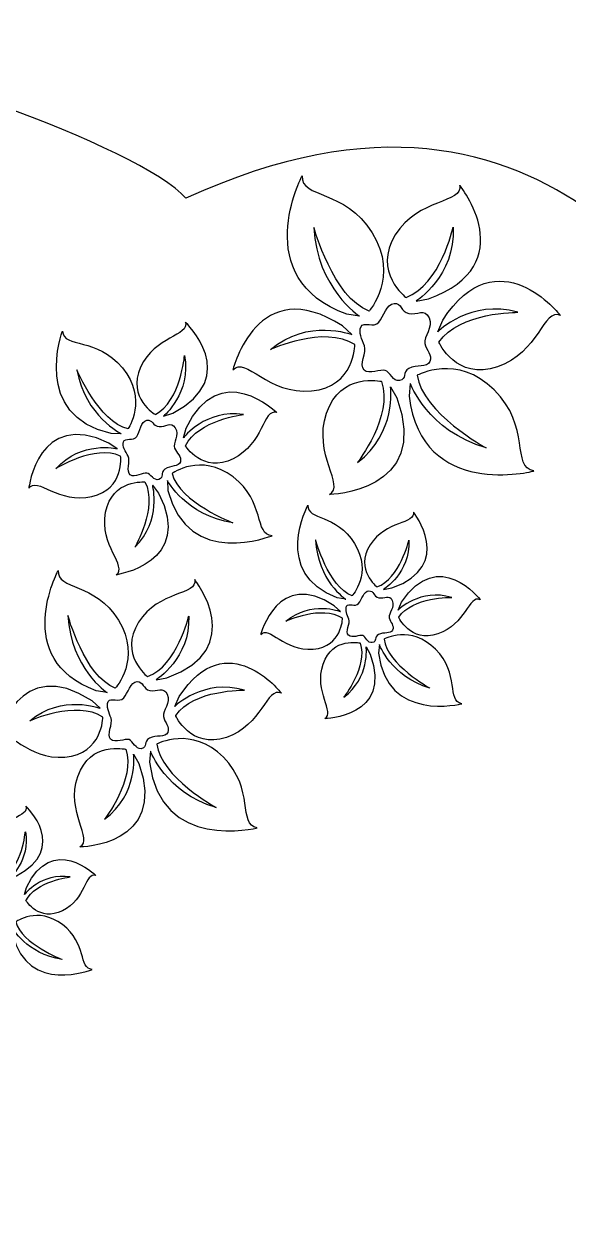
# Model space of a CAD drawing. Header units: centimetres. Extents: x -5.7 to 5, y -9.1 to 8.5.
# Drawn here: x -1.28 to 1.38, y 2.62 to 8.45 of the extents above; entities that cross this region are included whole.
import ezdxf

# ---------------------------------------------------------------- set-up
doc = ezdxf.new("R2010")
doc.units = ezdxf.units.CM
doc.header["$MEASUREMENT"] = 0
doc.layers.add('Camada 1', color=7, linetype='Continuous')

msp = doc.modelspace()

# ---------------------------------------------------------------- linework, layer by layer
at = {"layer": 'Camada 1'}
msp.add_open_spline([(3.74442, 1.34116), (3.74442, 1.34116), (3.7074, 0.83517), (3.46595, 0.47298), (3.46595, 0.47298), (3.60179, 0.05041), (4.14506, -0.65888), (3.74442, -0.68579), (3.74442, -0.68579), (3.74442, -0.68579), (3.74442, -0.68579), (3.56673, -0.68579), (3.56673, -0.68579), (3.5716, -1.3531), (3.37898, -1.24303), (3.40557, -1.23237), (3.40557, -1.23237), (3.40557, -1.23237), (3.43576, -1.73037), (3.06878, -1.68142), (3.06878, -1.68142), (3.32056, -3.23214), (1.79079, -2.39442), (1.6109, -2.39265), (1.6109, -2.39265), (1.6109, -2.39265), (1.60511, -2.4031), (1.5945, -2.42194), (1.5945, -2.42194), (1.50317, -2.58394), (1.05517, -3.36759), (0.86406, -3.49504), (0.86406, -3.49504), (0.6507, -3.63728), (0.4017, -4.63301), (0.6507, -4.77525), (0.6507, -4.77525), (0.8997, -4.91749), (1.39746, -5.66433), (1.25522, -5.98434), (1.25522, -5.98434), (1.43307, -6.12658), (1.82421, -6.62442), (1.68197, -6.87334), (1.68197, -6.87334), (1.53973, -6.94446), (1.75317, -7.40671), (1.68197, -7.90458), (1.68197, -7.90458), (1.85982, -8.01121), (2.00206, -9.07809), (1.64644, -9.07809), (1.64644, -9.07809), (1.29082, -9.07809), (0.82848, -8.93582), (0.40173, -8.8292), (0.40173, -8.8292), (0.40173, -8.8292), (-0.06042, -8.18912), (-0.27388, -7.86911), (-0.27388, -7.86911), (-0.48716, -7.54899), (-1.41175, -7.19347), (-1.41175, -6.80226), (-1.41175, -6.80226), (-1.41175, -6.80226), (-2.37195, -6.73114), (-2.37195, -6.73114), (-2.37195, -6.73114), (-2.37195, -6.73114), (-2.37195, -6.12665), (-2.37195, -6.12665), (-2.37195, -6.12665), (-2.37195, -6.12665), (-3.18983, -5.98441), (-3.18983, -5.98441), (-3.18983, -5.98441), (-3.18983, -5.98441), (-3.18983, -5.98441), (-3.18983, -5.84214), (-3.18983, -5.84214), (-4.18546, -6.01991), (-4.54108, -5.05979), (-3.58096, -5.05979), (-3.58096, -5.05979), (-4.25657, -3.95743), (-3.15421, -4.34856), (-2.97636, -4.66868), (-2.97636, -4.66868), (-2.97636, -4.66868), (-2.15848, -3.35285), (-2.05185, -3.17508), (-2.05185, -3.17508), (-2.05185, -2.99733), (-2.01624, -2.67724), (-1.62513, -2.535), (-1.62513, -2.535), (-1.62513, -2.535), (-1.58952, -2.28611), (-1.58952, -2.28611), (-1.58952, -2.28611), (-1.58952, -2.28611), (-2.94085, -0.93488), (-2.65645, -0.79264), (-2.65645, -0.79264), (-3.15421, -0.89927), (-3.43872, 0.20309), (-3.26086, 0.27421), (-3.26086, 0.27421), (-3.86546, 0.30972), (-3.90105, 1.4833), (-3.61657, 1.62554), (-3.61657, 1.62554), (-4.11433, 1.62554), (-4.68332, 2.30115), (-4.6122, 2.51454), (-4.6122, 2.51454), (-5.43008, 2.44342), (-5.03895, 3.3325), (-5.21672, 3.36801), (-5.21672, 3.36801), (-5.71467, 3.40352), (-5.39457, 4.18589), (-5.21672, 4.18589), (-5.21672, 4.18589), (-5.67905, 4.29257), (-5.57243, 5.43052), (-5.07448, 5.5372), (-5.07448, 5.5372), (-5.43019, 5.85724), (-5.07448, 7.17299), (-4.54111, 7.10187), (-4.54111, 7.10187), (-5.1101, 7.88416), (-3.79438, 8.23984), (-3.50987, 7.95534), (-3.50987, 7.95534), (-3.50987, 8.06202), (-3.18986, 8.31091), (-2.90538, 8.13314), (-2.90538, 8.13314), (-2.90538, 8.27538), (-2.33639, 8.38203), (-2.22977, 8.20426), (-2.22977, 8.20426), (-2.08753, 8.3465), (-0.70066, 7.84866), (-0.4872, 7.59971), (-0.4872, 7.59971), (1.36192, 8.45318), (2.03753, 6.8529), (2.25089, 6.74622), (2.25089, 6.74622), (2.70515, 6.72812), (2.9087, 6.32109), (2.80694, 6.11754), (2.80694, 6.11754), (3.3836, 6.08362), (4.16375, 4.45543), (3.85847, 4.18404), (3.85847, 4.18404), (4.43514, 4.38768), (4.98717, 1.58495), (3.74442, 1.34116)], degree=3, knots=[0, 0, 0, 0, 0.0238095, 0.0238095, 0.0238095, 0.0238095, 0.047619, 0.047619, 0.047619, 0.047619, 0.0714286, 0.0714286, 0.0714286, 0.0714286, 0.0952381, 0.0952381, 0.0952381, 0.0952381, 0.1190476, 0.1190476, 0.1190476, 0.1190476, 0.1428571, 0.1428571, 0.1428571, 0.1428571, 0.1666667, 0.1666667, 0.1666667, 0.1666667, 0.1904762, 0.1904762, 0.1904762, 0.1904762, 0.2142857, 0.2142857, 0.2142857, 0.2142857, 0.2380952, 0.2380952, 0.2380952, 0.2380952, 0.2619048, 0.2619048, 0.2619048, 0.2619048, 0.2857143, 0.2857143, 0.2857143, 0.2857143, 0.3095238, 0.3095238, 0.3095238, 0.3095238, 0.3333333, 0.3333333, 0.3333333, 0.3333333, 0.3571429, 0.3571429, 0.3571429, 0.3571429, 0.3809524, 0.3809524, 0.3809524, 0.3809524, 0.4047619, 0.4047619, 0.4047619, 0.4047619, 0.4285714, 0.4285714, 0.4285714, 0.4285714, 0.452381, 0.452381, 0.452381, 0.452381, 0.4761905, 0.4761905, 0.4761905, 0.4761905, 0.5, 0.5, 0.5, 0.5, 0.5238095, 0.5238095, 0.5238095, 0.5238095, 0.547619, 0.547619, 0.547619, 0.547619, 0.5714286, 0.5714286, 0.5714286, 0.5714286, 0.5952381, 0.5952381, 0.5952381, 0.5952381, 0.6190476, 0.6190476, 0.6190476, 0.6190476, 0.6428571, 0.6428571, 0.6428571, 0.6428571, 0.6666667, 0.6666667, 0.6666667, 0.6666667, 0.6904762, 0.6904762, 0.6904762, 0.6904762, 0.7142857, 0.7142857, 0.7142857, 0.7142857, 0.7380952, 0.7380952, 0.7380952, 0.7380952, 0.7619048, 0.7619048, 0.7619048, 0.7619048, 0.7857143, 0.7857143, 0.7857143, 0.7857143, 0.8095238, 0.8095238, 0.8095238, 0.8095238, 0.8333333, 0.8333333, 0.8333333, 0.8333333, 0.8571429, 0.8571429, 0.8571429, 0.8571429, 0.8809524, 0.8809524, 0.8809524, 0.8809524, 0.9047619, 0.9047619, 0.9047619, 0.9047619, 0.9285714, 0.9285714, 0.9285714, 0.9285714, 0.952381, 0.952381, 0.952381, 0.952381, 1, 1, 1, 1], dxfattribs=at)
at = {"layer": 'Camada 1', "color": 7}
for points, knots in [([(0.40819, 7.04793), (0.40819, 7.04793), (0.55747, 7.21425), (0.42356, 7.43097), (0.42356, 7.43097), (0.28984, 7.64766), (0.07476, 7.59694), (0.081, 7.70971), (0.081, 7.70971), (0.081, 7.70971), (-0.18282, 7.20803), (0.29984, 7.03251), (0.29984, 7.03251), (0.29984, 7.03251), (0.36159, 7.02328), (0.36159, 7.02328), (0.36159, 7.02328), (0.36159, 7.02328), (0.15426, 7.15925), (0.13807, 7.45691), (0.13807, 7.45691), (0.13807, 7.45692), (0.2334, 7.11376), (0.40819, 7.04793)], [0, 0, 0, 0, 0.1428571, 0.1428571, 0.1428571, 0.1428571, 0.2857143, 0.2857143, 0.2857143, 0.2857143, 0.4285714, 0.4285714, 0.4285714, 0.4285714, 0.5714286, 0.5714286, 0.5714286, 0.5714286, 0.7142857, 0.7142857, 0.7142857, 0.7142857, 1, 1, 1, 1]), ([(0.58929, 7.11442), (0.58929, 7.11442), (0.42419, 7.23941), (0.53677, 7.42094), (0.53677, 7.42094), (0.64935, 7.60239), (0.86893, 7.57384), (0.85184, 7.66404), (0.85184, 7.66404), (0.85184, 7.66404), (1.16384, 7.27637), (0.69899, 7.10818), (0.69899, 7.10818), (0.69899, 7.10818), (0.63822, 7.09731), (0.63822, 7.09731), (0.63822, 7.09731), (0.63822, 7.09731), (0.83205, 7.21812), (0.8193, 7.45788), (0.8193, 7.45788), (0.81927, 7.45788), (0.75741, 7.17705), (0.58929, 7.11442)], [0, 0, 0, 0, 0.1428571, 0.1428571, 0.1428571, 0.1428571, 0.2857143, 0.2857143, 0.2857143, 0.2857143, 0.4285714, 0.4285714, 0.4285714, 0.4285714, 0.5714286, 0.5714286, 0.5714286, 0.5714286, 0.7142857, 0.7142857, 0.7142857, 0.7142857, 1, 1, 1, 1]), ([(0.74995, 6.89558), (0.74995, 6.89558), (0.83438, 6.70648), (1.03671, 6.77509), (1.03671, 6.77509), (1.23885, 6.8437), (1.26079, 7.06407), (1.34469, 7.02695), (1.34469, 7.02695), (1.34469, 7.02695), (1.03764, 7.41859), (0.76867, 7.00385), (0.76867, 7.00385), (0.76867, 7.00385), (0.7443, 6.94702), (0.7443, 6.94702), (0.7443, 6.94702), (0.7443, 6.94702), (0.90585, 7.10855), (1.13652, 7.04193), (1.13652, 7.04193), (1.13653, 7.04193), (0.84896, 7.0451), (0.74995, 6.89558)], [0, 0, 0, 0, 0.1428571, 0.1428571, 0.1428571, 0.1428571, 0.2857143, 0.2857143, 0.2857143, 0.2857143, 0.4285714, 0.4285714, 0.4285714, 0.4285714, 0.5714286, 0.5714286, 0.5714286, 0.5714286, 0.7142857, 0.7142857, 0.7142857, 0.7142857, 1, 1, 1, 1]), ([(0.33913, 6.88447), (0.33913, 6.88447), (0.33942, 6.67735), (0.12678, 6.6573), (0.12678, 6.6573), (-0.08579, 6.63722), (-0.19583, 6.82931), (-0.25734, 6.7612), (-0.25734, 6.7612), (-0.25734, 6.7612), (-0.13722, 7.24409), (0.27783, 6.97562), (0.27783, 6.97562), (0.27783, 6.97562), (0.32334, 6.93376), (0.32334, 6.93376), (0.32334, 6.93376), (0.32334, 6.93376), (0.10979, 7.01509), (-0.07354, 6.85994), (-0.07354, 6.85994), (-0.07357, 6.85992), (0.18752, 6.98046), (0.33913, 6.88447)], [0, 0, 0, 0, 0.1428571, 0.1428571, 0.1428571, 0.1428571, 0.2857143, 0.2857143, 0.2857143, 0.2857143, 0.4285714, 0.4285714, 0.4285714, 0.4285714, 0.5714286, 0.5714286, 0.5714286, 0.5714286, 0.7142857, 0.7142857, 0.7142857, 0.7142857, 1, 1, 1, 1]), ([(0.53093, 7.08566), (0.49336, 7.0836), (0.47942, 7.02174), (0.45595, 6.99319), (0.45595, 6.99319), (0.43248, 6.96469), (0.38115, 6.99814), (0.36901, 6.97197), (0.36901, 6.97197), (0.35679, 6.9458), (0.37359, 6.90807), (0.38573, 6.87815), (0.38573, 6.87815), (0.39795, 6.8483), (0.3584, 6.78396), (0.38409, 6.7598), (0.38409, 6.7598), (0.40983, 6.7357), (0.46556, 6.7652), (0.48767, 6.758), (0.48767, 6.758), (0.50979, 6.75086), (0.52617, 6.70119), (0.55728, 6.70776), (0.55728, 6.70776), (0.59684, 6.71607), (0.56654, 6.748), (0.60366, 6.76769), (0.60366, 6.76769), (0.6407, 6.7873), (0.69198, 6.76854), (0.70582, 6.8009), (0.70582, 6.8009), (0.71963, 6.83329), (0.6882, 6.8562), (0.68116, 6.89009), (0.68116, 6.89009), (0.67399, 6.92404), (0.72397, 6.96698), (0.70201, 7.0154), (0.70201, 7.0154), (0.68, 7.0639), (0.64356, 7.02672), (0.60329, 7.03598), (0.60329, 7.03598), (0.56302, 7.04521), (0.56887, 7.08772), (0.53093, 7.08566)], [0, 0, 0, 0, 0.0769231, 0.0769231, 0.0769231, 0.0769231, 0.1538462, 0.1538462, 0.1538462, 0.1538462, 0.2307692, 0.2307692, 0.2307692, 0.2307692, 0.3076923, 0.3076923, 0.3076923, 0.3076923, 0.3846154, 0.3846154, 0.3846154, 0.3846154, 0.4615385, 0.4615385, 0.4615385, 0.4615385, 0.5384615, 0.5384615, 0.5384615, 0.5384615, 0.6153846, 0.6153846, 0.6153846, 0.6153846, 0.6923077, 0.6923077, 0.6923077, 0.6923077, 0.7692308, 0.7692308, 0.7692308, 0.7692308, 0.8461538, 0.8461538, 0.8461538, 0.8461538, 1, 1, 1, 1]), ([(-0.77032, 6.47193), (-0.77032, 6.47193), (-0.67187, 6.61597), (-0.79776, 6.77001), (-0.79776, 6.77001), (-0.92346, 6.924), (-1.08478, 6.86267), (-1.09153, 6.95056), (-1.09153, 6.95056), (-1.09153, 6.95056), (-1.24427, 6.53514), (-0.85261, 6.44888), (-0.85261, 6.44888), (-0.85261, 6.44888), (-0.80387, 6.44811), (-0.80387, 6.44811), (-0.80387, 6.44811), (-0.80387, 6.44811), (-0.97831, 6.53204), (-1.02146, 6.76079), (-1.02146, 6.76079), (-1.02146, 6.76081), (-0.91248, 6.50495), (-0.77032, 6.47193)], [0, 0, 0, 0, 0.1428571, 0.1428571, 0.1428571, 0.1428571, 0.2857143, 0.2857143, 0.2857143, 0.2857143, 0.4285714, 0.4285714, 0.4285714, 0.4285714, 0.5714286, 0.5714286, 0.5714286, 0.5714286, 0.7142857, 0.7142857, 0.7142857, 0.7142857, 1, 1, 1, 1]), ([(-0.637, 6.542), (-0.637, 6.542), (-0.77763, 6.6218), (-0.7091, 6.77391), (-0.7091, 6.77391), (-0.6406, 6.92591), (-0.46767, 6.92631), (-0.49026, 6.99439), (-0.49026, 6.99439), (-0.49026, 6.99439), (-0.20893, 6.72637), (-0.55148, 6.54849), (-0.55148, 6.54849), (-0.55148, 6.54849), (-0.59741, 6.53378), (-0.59741, 6.53378), (-0.59741, 6.53378), (-0.59741, 6.53378), (-0.45975, 6.64721), (-0.4942, 6.83144), (-0.4942, 6.83144), (-0.4942, 6.83142), (-0.51325, 6.60774), (-0.637, 6.542)], [0, 0, 0, 0, 0.1428571, 0.1428571, 0.1428571, 0.1428571, 0.2857143, 0.2857143, 0.2857143, 0.2857143, 0.4285714, 0.4285714, 0.4285714, 0.4285714, 0.5714286, 0.5714286, 0.5714286, 0.5714286, 0.7142857, 0.7142857, 0.7142857, 0.7142857, 1, 1, 1, 1]), ([(0.64422, 6.73419), (0.64422, 6.73419), (0.83996, 6.8419), (1.02078, 6.66254), (1.02078, 6.66254), (1.2016, 6.48321), (1.10359, 6.28522), (1.21483, 6.26574), (1.21483, 6.26574), (1.21483, 6.26574), (0.66651, 6.12228), (0.60465, 6.63216), (0.60465, 6.63216), (0.60465, 6.63216), (0.60968, 6.69439), (0.60968, 6.69439), (0.60968, 6.69439), (0.60968, 6.69439), (0.69517, 6.46169), (0.98147, 6.37861), (0.98147, 6.37861), (0.98149, 6.37856), (0.66877, 6.54903), (0.64422, 6.73419)], [0, 0, 0, 0, 0.1428571, 0.1428571, 0.1428571, 0.1428571, 0.2857143, 0.2857143, 0.2857143, 0.2857143, 0.4285714, 0.4285714, 0.4285714, 0.4285714, 0.5714286, 0.5714286, 0.5714286, 0.5714286, 0.7142857, 0.7142857, 0.7142857, 0.7142857, 1, 1, 1, 1]), ([(-0.49023, 6.38909), (-0.49023, 6.38909), (-0.40535, 6.25137), (-0.25591, 6.32525), (-0.25591, 6.32525), (-0.10637, 6.39912), (-0.11203, 6.57192), (-0.04334, 6.55181), (-0.04334, 6.55181), (-0.04334, 6.55181), (-0.32118, 6.82335), (-0.48681, 6.47479), (-0.48681, 6.47479), (-0.48681, 6.47479), (-0.49975, 6.4283), (-0.49975, 6.4283), (-0.49975, 6.4283), (-0.49975, 6.4283), (-0.3913, 6.56988), (-0.2059, 6.54204), (-0.2059, 6.54204), (-0.20594, 6.54207), (-0.42882, 6.51501), (-0.49023, 6.38909)], [0, 0, 0, 0, 0.1428571, 0.1428571, 0.1428571, 0.1428571, 0.2857143, 0.2857143, 0.2857143, 0.2857143, 0.4285714, 0.4285714, 0.4285714, 0.4285714, 0.5714286, 0.5714286, 0.5714286, 0.5714286, 0.7142857, 0.7142857, 0.7142857, 0.7142857, 1, 1, 1, 1]), ([(0.46933, 6.70392), (0.46933, 6.70392), (0.26774, 6.75104), (0.20012, 6.54842), (0.20012, 6.54842), (0.13233, 6.34593), (0.29471, 6.19517), (0.21433, 6.15072), (0.21433, 6.15072), (0.21433, 6.15072), (0.71193, 6.15842), (0.54434, 6.6235), (0.54434, 6.6235), (0.54434, 6.6235), (0.51375, 6.67726), (0.51375, 6.67726), (0.51375, 6.67726), (0.51375, 6.67726), (0.54471, 6.45091), (0.35212, 6.30748), (0.35212, 6.30748), (0.35209, 6.30749), (0.5286, 6.53451), (0.46933, 6.70392)], [0, 0, 0, 0, 0.1428571, 0.1428571, 0.1428571, 0.1428571, 0.2857143, 0.2857143, 0.2857143, 0.2857143, 0.4285714, 0.4285714, 0.4285714, 0.4285714, 0.5714286, 0.5714286, 0.5714286, 0.5714286, 0.7142857, 0.7142857, 0.7142857, 0.7142857, 1, 1, 1, 1]), ([(-0.80702, 6.33832), (-0.80702, 6.33832), (-0.78551, 6.17804), (-0.9481, 6.14068), (-0.9481, 6.14068), (-1.11047, 6.10332), (-1.21549, 6.24067), (-1.25605, 6.18169), (-1.25605, 6.18169), (-1.25605, 6.18169), (-1.21271, 6.5678), (-0.86383, 6.40256), (-0.86383, 6.40256), (-0.86383, 6.40256), (-0.82435, 6.37483), (-0.82435, 6.37483), (-0.82435, 6.37483), (-0.82435, 6.37483), (-0.99789, 6.41587), (-1.12394, 6.27696), (-1.12394, 6.27696), (-1.12396, 6.27696), (-0.93426, 6.39706), (-0.80702, 6.33832)], [0, 0, 0, 0, 0.1428571, 0.1428571, 0.1428571, 0.1428571, 0.2857143, 0.2857143, 0.2857143, 0.2857143, 0.4285714, 0.4285714, 0.4285714, 0.4285714, 0.5714286, 0.5714286, 0.5714286, 0.5714286, 0.7142857, 0.7142857, 0.7142857, 0.7142857, 1, 1, 1, 1]), ([(-0.67925, 6.51376), (-0.70812, 6.50826), (-0.71251, 6.45896), (-0.7278, 6.43444), (-0.7278, 6.43444), (-0.74299, 6.40999), (-0.78617, 6.4306), (-0.79289, 6.40912), (-0.79289, 6.40912), (-0.79972, 6.38758), (-0.78281, 6.36012), (-0.77024, 6.33819), (-0.77024, 6.33819), (-0.75783, 6.31634), (-0.78183, 6.26249), (-0.75944, 6.24643), (-0.75944, 6.24643), (-0.73706, 6.23042), (-0.69687, 6.25892), (-0.67906, 6.25574), (-0.67906, 6.25574), (-0.66125, 6.25241), (-0.64345, 6.21563), (-0.62008, 6.22391), (-0.62008, 6.22391), (-0.59023, 6.23441), (-0.61701, 6.256), (-0.59023, 6.27511), (-0.59023, 6.27511), (-0.56361, 6.29403), (-0.52207, 6.28474), (-0.51461, 6.31131), (-0.51461, 6.31131), (-0.50733, 6.33774), (-0.53395, 6.35227), (-0.54295, 6.37775), (-0.54295, 6.37775), (-0.55195, 6.40328), (-0.5176, 6.44167), (-0.53962, 6.47694), (-0.53962, 6.47694), (-0.56166, 6.51218), (-0.586, 6.47969), (-0.61812, 6.48273), (-0.61812, 6.48273), (-0.65031, 6.48574), (-0.65002, 6.51924), (-0.67925, 6.51376)], [0, 0, 0, 0, 0.0769231, 0.0769231, 0.0769231, 0.0769231, 0.1538462, 0.1538462, 0.1538462, 0.1538462, 0.2307692, 0.2307692, 0.2307692, 0.2307692, 0.3076923, 0.3076923, 0.3076923, 0.3076923, 0.3846154, 0.3846154, 0.3846154, 0.3846154, 0.4615385, 0.4615385, 0.4615385, 0.4615385, 0.5384615, 0.5384615, 0.5384615, 0.5384615, 0.6153846, 0.6153846, 0.6153846, 0.6153846, 0.6923077, 0.6923077, 0.6923077, 0.6923077, 0.7692308, 0.7692308, 0.7692308, 0.7692308, 0.8461538, 0.8461538, 0.8461538, 0.8461538, 1, 1, 1, 1]), ([(-0.55543, 6.25331), (-0.55543, 6.25331), (-0.41499, 6.35676), (-0.25664, 6.23648), (-0.25664, 6.23648), (-0.09821, 6.11628), (-0.15377, 5.9529), (-0.06566, 5.94925), (-0.06566, 5.94925), (-0.06566, 5.94925), (-0.47531, 5.7819), (-0.57557, 6.17026), (-0.57557, 6.17026), (-0.57557, 6.17026), (-0.57808, 6.21894), (-0.57808, 6.21894), (-0.57808, 6.21894), (-0.57808, 6.21894), (-0.48799, 6.04754), (-0.25788, 6.01264), (-0.25788, 6.01264), (-0.2579, 6.01267), (-0.51741, 6.11255), (-0.55543, 6.25331)], [0, 0, 0, 0, 0.1428571, 0.1428571, 0.1428571, 0.1428571, 0.2857143, 0.2857143, 0.2857143, 0.2857143, 0.4285714, 0.4285714, 0.4285714, 0.4285714, 0.5714286, 0.5714286, 0.5714286, 0.5714286, 0.7142857, 0.7142857, 0.7142857, 0.7142857, 1, 1, 1, 1]), ([(-0.68769, 6.2119), (-0.68769, 6.2119), (-0.84864, 6.2277), (-0.8801, 6.06394), (-0.8801, 6.06394), (-0.91174, 5.90024), (-0.77067, 5.80026), (-0.82829, 5.75755), (-0.82829, 5.75755), (-0.82829, 5.75755), (-0.4439, 5.81457), (-0.62141, 6.15736), (-0.62141, 6.15736), (-0.62141, 6.15736), (-0.65054, 6.19591), (-0.65054, 6.19591), (-0.65054, 6.19591), (-0.65054, 6.19591), (-0.60334, 6.02385), (-0.73767, 5.89307), (-0.73767, 5.89307), (-0.7377, 5.89308), (-0.62448, 6.08691), (-0.68769, 6.2119)], [0, 0, 0, 0, 0.1428571, 0.1428571, 0.1428571, 0.1428571, 0.2857143, 0.2857143, 0.2857143, 0.2857143, 0.4285714, 0.4285714, 0.4285714, 0.4285714, 0.5714286, 0.5714286, 0.5714286, 0.5714286, 0.7142857, 0.7142857, 0.7142857, 0.7142857, 1, 1, 1, 1]), ([(0.32545, 5.65461), (0.32545, 5.65461), (0.42618, 5.76521), (0.33752, 5.91096), (0.33752, 5.91096), (0.24904, 6.05672), (0.10482, 6.02375), (0.1095, 6.09918), (0.1095, 6.09918), (0.1095, 6.09918), (-0.06944, 5.76453), (0.25282, 5.64476), (0.25282, 5.64476), (0.25282, 5.64476), (0.29417, 5.63828), (0.29417, 5.63828), (0.29417, 5.63828), (0.29417, 5.63828), (0.15587, 5.7303), (0.14653, 5.92969), (0.14653, 5.92969), (0.14654, 5.9297), (0.20877, 5.69948), (0.32545, 5.65461)], [0, 0, 0, 0, 0.1428571, 0.1428571, 0.1428571, 0.1428571, 0.2857143, 0.2857143, 0.2857143, 0.2857143, 0.4285714, 0.4285714, 0.4285714, 0.4285714, 0.5714286, 0.5714286, 0.5714286, 0.5714286, 0.7142857, 0.7142857, 0.7142857, 0.7142857, 1, 1, 1, 1]), ([(0.44703, 5.69821), (0.44703, 5.69821), (0.33717, 5.78269), (0.4134, 5.90371), (0.4134, 5.90371), (0.48955, 6.02468), (0.6365, 6.00446), (0.62544, 6.06497), (0.62544, 6.06497), (0.62544, 6.06497), (0.8325, 5.80391), (0.5204, 5.69357), (0.5204, 5.69357), (0.5204, 5.69357), (0.47968, 5.68656), (0.47968, 5.68656), (0.47968, 5.68656), (0.47968, 5.68656), (0.61004, 5.76649), (0.60276, 5.92704), (0.60276, 5.92704), (0.60279, 5.92705), (0.5599, 5.73941), (0.44703, 5.69821)], [0, 0, 0, 0, 0.1428571, 0.1428571, 0.1428571, 0.1428571, 0.2857143, 0.2857143, 0.2857143, 0.2857143, 0.4285714, 0.4285714, 0.4285714, 0.4285714, 0.5714286, 0.5714286, 0.5714286, 0.5714286, 0.7142857, 0.7142857, 0.7142857, 0.7142857, 1, 1, 1, 1]), ([(0.5535, 5.55089), (0.5535, 5.55089), (0.60922, 5.42389), (0.74501, 5.4689), (0.74501, 5.4689), (0.88069, 5.51385), (0.89643, 5.66131), (0.95236, 5.63609), (0.95236, 5.63609), (0.95236, 5.63609), (0.7486, 5.89967), (0.56662, 5.62336), (0.56662, 5.62336), (0.56662, 5.62336), (0.55006, 5.58542), (0.55006, 5.58542), (0.55006, 5.58542), (0.55006, 5.58542), (0.65904, 5.69274), (0.81316, 5.64709), (0.81316, 5.64709), (0.81318, 5.64709), (0.62059, 5.65056), (0.5535, 5.55089)], [0, 0, 0, 0, 0.1428571, 0.1428571, 0.1428571, 0.1428571, 0.2857143, 0.2857143, 0.2857143, 0.2857143, 0.4285714, 0.4285714, 0.4285714, 0.4285714, 0.5714286, 0.5714286, 0.5714286, 0.5714286, 0.7142857, 0.7142857, 0.7142857, 0.7142857, 1, 1, 1, 1]), ([(0.27843, 5.54544), (0.27843, 5.54544), (0.27764, 5.40675), (0.13521, 5.39434), (0.13521, 5.39434), (-0.00722, 5.38193), (-0.08006, 5.51099), (-0.12152, 5.46572), (-0.12152, 5.46572), (-0.12152, 5.46572), (-0.03886, 5.78846), (0.23786, 5.60677), (0.23786, 5.60677), (0.23786, 5.60677), (0.26808, 5.57849), (0.26808, 5.57849), (0.26808, 5.57849), (0.26808, 5.57849), (0.12547, 5.634), (0.00194, 5.53097), (0.00194, 5.53097), (0.00194, 5.53097), (0.17739, 5.61042), (0.27843, 5.54544)], [0, 0, 0, 0, 0.1428571, 0.1428571, 0.1428571, 0.1428571, 0.2857143, 0.2857143, 0.2857143, 0.2857143, 0.4285714, 0.4285714, 0.4285714, 0.4285714, 0.5714286, 0.5714286, 0.5714286, 0.5714286, 0.7142857, 0.7142857, 0.7142857, 0.7142857, 1, 1, 1, 1]), ([(-0.833, 5.20315), (-0.833, 5.20315), (-0.70261, 5.3464), (-0.81726, 5.53512), (-0.81726, 5.53512), (-0.9319, 5.72379), (-1.11857, 5.68114), (-1.11254, 5.77883), (-1.11254, 5.77883), (-1.11254, 5.77883), (-1.34434, 5.34555), (-0.92704, 5.19042), (-0.92704, 5.19042), (-0.92704, 5.19042), (-0.87346, 5.18206), (-0.87346, 5.18206), (-0.87346, 5.18206), (-0.87346, 5.18206), (-1.0524, 5.3012), (-1.06462, 5.55938), (-1.06462, 5.55938), (-1.06462, 5.55939), (-0.98416, 5.26128), (-0.833, 5.20315)], [0, 0, 0, 0, 0.1428571, 0.1428571, 0.1428571, 0.1428571, 0.2857143, 0.2857143, 0.2857143, 0.2857143, 0.4285714, 0.4285714, 0.4285714, 0.4285714, 0.5714286, 0.5714286, 0.5714286, 0.5714286, 0.7142857, 0.7142857, 0.7142857, 0.7142857, 1, 1, 1, 1]), ([(-0.67547, 5.25967), (-0.67547, 5.25967), (-0.8179, 5.36905), (-0.71918, 5.52574), (-0.71918, 5.52574), (-0.62046, 5.68237), (-0.4302, 5.65621), (-0.44457, 5.73452), (-0.44457, 5.73452), (-0.44457, 5.73452), (-0.17644, 5.39654), (-0.58054, 5.25367), (-0.58054, 5.25367), (-0.58054, 5.25367), (-0.63332, 5.24459), (-0.63332, 5.24459), (-0.63332, 5.24459), (-0.63332, 5.24459), (-0.46454, 5.34812), (-0.47391, 5.55598), (-0.47391, 5.55598), (-0.47388, 5.55592), (-0.52944, 5.31293), (-0.67547, 5.25967)], [0, 0, 0, 0, 0.1428571, 0.1428571, 0.1428571, 0.1428571, 0.2857143, 0.2857143, 0.2857143, 0.2857143, 0.4285714, 0.4285714, 0.4285714, 0.4285714, 0.5714286, 0.5714286, 0.5714286, 0.5714286, 0.7142857, 0.7142857, 0.7142857, 0.7142857, 1, 1, 1, 1]), ([(0.40784, 5.67924), (0.38268, 5.67802), (0.37305, 5.63667), (0.35712, 5.6177), (0.35712, 5.6177), (0.3413, 5.59873), (0.30714, 5.6214), (0.29886, 5.60394), (0.29886, 5.60394), (0.29053, 5.5864), (0.30159, 5.5611), (0.30966, 5.54097), (0.30966, 5.54097), (0.31768, 5.52097), (0.29077, 5.47808), (0.30786, 5.46175), (0.30786, 5.46175), (0.32514, 5.44553), (0.36252, 5.46495), (0.37737, 5.46014), (0.37737, 5.46014), (0.39205, 5.45519), (0.40282, 5.42183), (0.4237, 5.42611), (0.4237, 5.42611), (0.45032, 5.43151), (0.43008, 5.45299), (0.45508, 5.46606), (0.45508, 5.46606), (0.47998, 5.47892), (0.51414, 5.46611), (0.52361, 5.48778), (0.52361, 5.48778), (0.53303, 5.50937), (0.51207, 5.52482), (0.50752, 5.54758), (0.50752, 5.54758), (0.50292, 5.57031), (0.53665, 5.59886), (0.5221, 5.63143), (0.5221, 5.63143), (0.5076, 5.66395), (0.48297, 5.63924), (0.45609, 5.64569), (0.45609, 5.64569), (0.42904, 5.65204), (0.43327, 5.68046), (0.40784, 5.67924)], [0, 0, 0, 0, 0.0769231, 0.0769231, 0.0769231, 0.0769231, 0.1538462, 0.1538462, 0.1538462, 0.1538462, 0.2307692, 0.2307692, 0.2307692, 0.2307692, 0.3076923, 0.3076923, 0.3076923, 0.3076923, 0.3846154, 0.3846154, 0.3846154, 0.3846154, 0.4615385, 0.4615385, 0.4615385, 0.4615385, 0.5384615, 0.5384615, 0.5384615, 0.5384615, 0.6153846, 0.6153846, 0.6153846, 0.6153846, 0.6923077, 0.6923077, 0.6923077, 0.6923077, 0.7692308, 0.7692308, 0.7692308, 0.7692308, 0.8461538, 0.8461538, 0.8461538, 0.8461538, 1, 1, 1, 1]), ([(-0.53762, 5.0689), (-0.53762, 5.0689), (-0.4656, 4.90443), (-0.28971, 4.9627), (-0.28971, 4.9627), (-0.11403, 5.02093), (-0.09371, 5.21181), (-0.02124, 5.17918), (-0.02124, 5.17918), (-0.02124, 5.17918), (-0.28506, 5.52049), (-0.52064, 5.16267), (-0.52064, 5.16267), (-0.52064, 5.16267), (-0.54223, 5.11359), (-0.54223, 5.11359), (-0.54223, 5.11359), (-0.54223, 5.11359), (-0.40107, 5.25255), (-0.20155, 5.19349), (-0.20155, 5.19349), (-0.20152, 5.19349), (-0.45078, 5.19794), (-0.53762, 5.0689)], [0, 0, 0, 0, 0.1428571, 0.1428571, 0.1428571, 0.1428571, 0.2857143, 0.2857143, 0.2857143, 0.2857143, 0.4285714, 0.4285714, 0.4285714, 0.4285714, 0.5714286, 0.5714286, 0.5714286, 0.5714286, 0.7142857, 0.7142857, 0.7142857, 0.7142857, 1, 1, 1, 1]), ([(0.482, 5.44339), (0.482, 5.44339), (0.61355, 5.51456), (0.73386, 5.3936), (0.73386, 5.3936), (0.85401, 5.27271), (0.78744, 5.14053), (0.86192, 5.12701), (0.86192, 5.12701), (0.86192, 5.12701), (0.49407, 5.03353), (0.45515, 5.37522), (0.45515, 5.37522), (0.45515, 5.37522), (0.45875, 5.41694), (0.45875, 5.41694), (0.45875, 5.41694), (0.45875, 5.41694), (0.51484, 5.26065), (0.70621, 5.20366), (0.70621, 5.20366), (0.70619, 5.20365), (0.49756, 5.31928), (0.482, 5.44339)], [0, 0, 0, 0, 0.1428571, 0.1428571, 0.1428571, 0.1428571, 0.2857143, 0.2857143, 0.2857143, 0.2857143, 0.4285714, 0.4285714, 0.4285714, 0.4285714, 0.5714286, 0.5714286, 0.5714286, 0.5714286, 0.7142857, 0.7142857, 0.7142857, 0.7142857, 1, 1, 1, 1]), ([(0.36477, 5.42389), (0.36477, 5.42389), (0.22999, 5.45643), (0.18377, 5.32107), (0.18377, 5.32107), (0.13747, 5.18584), (0.24544, 5.08419), (0.19142, 5.05474), (0.19142, 5.05474), (0.19142, 5.05474), (0.52466, 5.05752), (0.4146, 5.36973), (0.4146, 5.36973), (0.4146, 5.36973), (0.39436, 5.40593), (0.39436, 5.40593), (0.39436, 5.40593), (0.39436, 5.40593), (0.41397, 5.25419), (0.2845, 5.1591), (0.2845, 5.1591), (0.28447, 5.15907), (0.40361, 5.31028), (0.36477, 5.42389)], [0, 0, 0, 0, 0.1428571, 0.1428571, 0.1428571, 0.1428571, 0.2857143, 0.2857143, 0.2857143, 0.2857143, 0.4285714, 0.4285714, 0.4285714, 0.4285714, 0.5714286, 0.5714286, 0.5714286, 0.5714286, 0.7142857, 0.7142857, 0.7142857, 0.7142857, 1, 1, 1, 1]), ([(-0.89378, 5.06184), (-0.89378, 5.06184), (-0.89486, 4.88227), (-1.07936, 4.86618), (-1.07936, 4.86618), (-1.2637, 4.85009), (-1.35791, 5.01723), (-1.4117, 4.9586), (-1.4117, 4.9586), (-1.4117, 4.9586), (-1.3047, 5.37654), (-0.94648, 5.14122), (-0.94648, 5.14122), (-0.94648, 5.14122), (-0.9073, 5.10463), (-0.9073, 5.10463), (-0.9073, 5.10463), (-0.9073, 5.10463), (-1.0919, 5.17646), (-1.25184, 5.04309), (-1.25184, 5.04309), (-1.25184, 5.0431), (-1.02469, 5.14595), (-0.89378, 5.06184)], [0, 0, 0, 0, 0.1428571, 0.1428571, 0.1428571, 0.1428571, 0.2857143, 0.2857143, 0.2857143, 0.2857143, 0.4285714, 0.4285714, 0.4285714, 0.4285714, 0.5714286, 0.5714286, 0.5714286, 0.5714286, 0.7142857, 0.7142857, 0.7142857, 0.7142857, 1, 1, 1, 1]), ([(-0.72637, 5.23506), (-0.75891, 5.2335), (-0.77132, 5.17995), (-0.79199, 5.15534), (-0.79199, 5.15534), (-0.81239, 5.13079), (-0.85673, 5.1601), (-0.86745, 5.13753), (-0.86745, 5.13753), (-0.87825, 5.11488), (-0.86385, 5.08205), (-0.85351, 5.05599), (-0.85351, 5.05599), (-0.84309, 5.03009), (-0.87777, 4.97458), (-0.85568, 4.95344), (-0.85568, 4.95344), (-0.83356, 4.93241), (-0.78501, 4.95757), (-0.76577, 4.95132), (-0.76577, 4.95132), (-0.74672, 4.94492), (-0.73286, 4.90171), (-0.70589, 4.90724), (-0.70589, 4.90724), (-0.67136, 4.91423), (-0.69761, 4.94209), (-0.66525, 4.95899), (-0.66525, 4.95899), (-0.63297, 4.97566), (-0.58881, 4.95902), (-0.57651, 4.98709), (-0.57651, 4.98709), (-0.56437, 5.01506), (-0.59135, 5.03509), (-0.59736, 5.06451), (-0.59736, 5.06451), (-0.60331, 5.09401), (-0.55968, 5.13095), (-0.5785, 5.1731), (-0.5785, 5.1731), (-0.59729, 5.21522), (-0.62911, 5.18326), (-0.66401, 5.19157), (-0.66401, 5.19157), (-0.69886, 5.19987), (-0.69335, 5.23665), (-0.72637, 5.23506)], [0, 0, 0, 0, 0.0769231, 0.0769231, 0.0769231, 0.0769231, 0.1538462, 0.1538462, 0.1538462, 0.1538462, 0.2307692, 0.2307692, 0.2307692, 0.2307692, 0.3076923, 0.3076923, 0.3076923, 0.3076923, 0.3846154, 0.3846154, 0.3846154, 0.3846154, 0.4615385, 0.4615385, 0.4615385, 0.4615385, 0.5384615, 0.5384615, 0.5384615, 0.5384615, 0.6153846, 0.6153846, 0.6153846, 0.6153846, 0.6923077, 0.6923077, 0.6923077, 0.6923077, 0.7692308, 0.7692308, 0.7692308, 0.7692308, 0.8461538, 0.8461538, 0.8461538, 0.8461538, 1, 1, 1, 1]), ([(-0.63025, 4.92968), (-0.63025, 4.92968), (-0.45986, 5.02183), (-0.3042, 4.8652), (-0.3042, 4.8652), (-0.14857, 4.70865), (-0.23469, 4.53754), (-0.13849, 4.52002), (-0.13849, 4.52002), (-0.13849, 4.52002), (-0.61469, 4.399), (-0.66512, 4.84141), (-0.66512, 4.84141), (-0.66512, 4.84141), (-0.66044, 4.89541), (-0.66044, 4.89541), (-0.66044, 4.89541), (-0.66044, 4.89541), (-0.58771, 4.69306), (-0.34008, 4.61924), (-0.34008, 4.61924), (-0.34008, 4.61924), (-0.6102, 4.769), (-0.63025, 4.92968)], [0, 0, 0, 0, 0.1428571, 0.1428571, 0.1428571, 0.1428571, 0.2857143, 0.2857143, 0.2857143, 0.2857143, 0.4285714, 0.4285714, 0.4285714, 0.4285714, 0.5714286, 0.5714286, 0.5714286, 0.5714286, 0.7142857, 0.7142857, 0.7142857, 0.7142857, 1, 1, 1, 1]), ([(-0.78212, 4.90444), (-0.78212, 4.90444), (-0.95664, 4.94656), (-1.01644, 4.77133), (-1.01644, 4.77133), (-1.07642, 4.59618), (-0.93659, 4.46457), (-1.00654, 4.42645), (-1.00654, 4.42645), (-1.00654, 4.42645), (-0.57511, 4.43005), (-0.71756, 4.83431), (-0.71756, 4.83431), (-0.71756, 4.83431), (-0.74373, 4.88117), (-0.74373, 4.88117), (-0.74373, 4.88117), (-0.74373, 4.88117), (-0.71828, 4.68472), (-0.88605, 4.56158), (-0.88605, 4.56158), (-0.88605, 4.56156), (-0.73174, 4.7573), (-0.78212, 4.90444)], [0, 0, 0, 0, 0.1428571, 0.1428571, 0.1428571, 0.1428571, 0.2857143, 0.2857143, 0.2857143, 0.2857143, 0.4285714, 0.4285714, 0.4285714, 0.4285714, 0.5714286, 0.5714286, 0.5714286, 0.5714286, 0.7142857, 0.7142857, 0.7142857, 0.7142857, 1, 1, 1, 1]), ([(-1.38212, 4.28007), (-1.38212, 4.28007), (-1.48949, 4.34103), (-1.43723, 4.45716), (-1.43723, 4.45716), (-1.3849, 4.57323), (-1.25292, 4.57355), (-1.26999, 4.62554), (-1.26999, 4.62554), (-1.26999, 4.62554), (-1.05528, 4.42083), (-1.31685, 4.28502), (-1.31685, 4.28502), (-1.31685, 4.28502), (-1.35193, 4.27378), (-1.35193, 4.27378), (-1.35193, 4.27378), (-1.35193, 4.27378), (-1.24681, 4.3604), (-1.27308, 4.50108), (-1.27308, 4.50108), (-1.27306, 4.50108), (-1.28771, 4.33029), (-1.38212, 4.28007)], [0, 0, 0, 0, 0.1428571, 0.1428571, 0.1428571, 0.1428571, 0.2857143, 0.2857143, 0.2857143, 0.2857143, 0.4285714, 0.4285714, 0.4285714, 0.4285714, 0.5714286, 0.5714286, 0.5714286, 0.5714286, 0.7142857, 0.7142857, 0.7142857, 0.7142857, 1, 1, 1, 1]), ([(-1.26999, 4.16331), (-1.26999, 4.16331), (-1.20525, 4.05816), (-1.09105, 4.11452), (-1.09105, 4.11452), (-0.97694, 4.17096), (-0.98127, 4.30296), (-0.92875, 4.28758), (-0.92875, 4.28758), (-0.92875, 4.28758), (-1.14105, 4.49496), (-1.26747, 4.22876), (-1.26747, 4.22876), (-1.26747, 4.22876), (-1.27737, 4.19328), (-1.27737, 4.19328), (-1.27737, 4.19328), (-1.27737, 4.19328), (-1.19456, 4.30136), (-1.05295, 4.28014), (-1.05295, 4.28014), (-1.05292, 4.28018), (-1.22323, 4.25949), (-1.26999, 4.16331)], [0, 0, 0, 0, 0.1428571, 0.1428571, 0.1428571, 0.1428571, 0.2857143, 0.2857143, 0.2857143, 0.2857143, 0.4285714, 0.4285714, 0.4285714, 0.4285714, 0.5714286, 0.5714286, 0.5714286, 0.5714286, 0.7142857, 0.7142857, 0.7142857, 0.7142857, 1, 1, 1, 1]), ([(-1.31981, 4.05959), (-1.31981, 4.05959), (-1.21263, 4.13862), (-1.09161, 4.04678), (-1.09161, 4.04678), (-0.97077, 3.95497), (-1.01311, 3.83022), (-0.94585, 3.82744), (-0.94585, 3.82744), (-0.94585, 3.82744), (-1.25867, 3.69967), (-1.33526, 3.99619), (-1.33526, 3.99619), (-1.33526, 3.99619), (-1.33714, 4.03336), (-1.33714, 4.03336), (-1.33714, 4.03336), (-1.33714, 4.03336), (-1.26835, 3.9025), (-1.09266, 3.87583), (-1.09266, 3.87583), (-1.09266, 3.87587), (-1.29086, 3.95215), (-1.31981, 4.05959)], [0, 0, 0, 0, 0.1428571, 0.1428571, 0.1428571, 0.1428571, 0.2857143, 0.2857143, 0.2857143, 0.2857143, 0.4285714, 0.4285714, 0.4285714, 0.4285714, 0.5714286, 0.5714286, 0.5714286, 0.5714286, 0.7142857, 0.7142857, 0.7142857, 0.7142857, 1, 1, 1, 1]), ([(-1.42088, 4.028), (-1.42088, 4.028), (-1.54381, 4.04004), (-1.5678, 3.915), (-1.5678, 3.915), (-1.59198, 3.79001), (-1.48427, 3.71365), (-1.52824, 3.68106), (-1.52824, 3.68106), (-1.52824, 3.68106), (-1.23476, 3.72458), (-1.37026, 3.98636), (-1.37026, 3.98636), (-1.37026, 3.98636), (-1.39246, 4.01576), (-1.39246, 4.01576), (-1.39246, 4.01576), (-1.39246, 4.01576), (-1.3565, 3.88439), (-1.45911, 3.78449), (-1.45911, 3.78449), (-1.45908, 3.78451), (-1.37259, 3.93257), (-1.42088, 4.028)], [0, 0, 0, 0, 0.1428571, 0.1428571, 0.1428571, 0.1428571, 0.2857143, 0.2857143, 0.2857143, 0.2857143, 0.4285714, 0.4285714, 0.4285714, 0.4285714, 0.5714286, 0.5714286, 0.5714286, 0.5714286, 0.7142857, 0.7142857, 0.7142857, 0.7142857, 1, 1, 1, 1])]:
    msp.add_open_spline(points, degree=3, knots=knots, dxfattribs=at)

doc.saveas('drawing.dxf')
